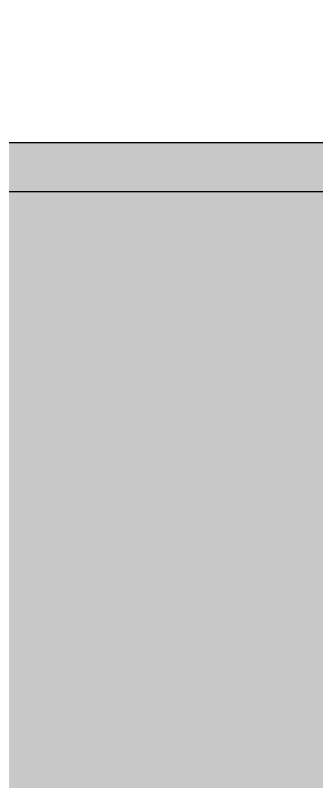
# Model space of a CAD drawing. Header units: metres. Extents: x -208 to 1512, y -277 to 123.
# Drawn here: x 828.064 to 828.498, y -0.849 to 0.254 of the extents above; entities that cross this region are included whole.
import ezdxf

# ---------------------------------------------------------------- set-up
doc = ezdxf.new("R2010")
doc.units = ezdxf.units.M
doc.header["$MEASUREMENT"] = 0
for name, color, linetype in [('330 Dachaufbau', 7, 'Continuous'), ('840 Baulinien', 7, 'Continuous'), ('918 Lageplan Beschriftung.x', 7, 'Continuous'), ('Neubau_840 Baulinien', 7, 'Continuous')]:
    doc.layers.add(name, color=color, linetype=linetype)
doc.linetypes.add('Grenze Grundstück', pattern='A,0,[1,415_260415_PP_VA_1_10 Lageplan1.Shx,S=0.063492,R=0,X=0,Y=0],-8,0', length=8)

# ---------------------------------------------------------------- blocks, each defined once
blk = doc.blocks.new('Dachfläche_55_5', base_point=(825.2562, 0.07))
at = {"layer": '330 Dachaufbau', "linetype": 'Continuous', "lineweight": 0, "true_color": 0x000000}
h = blk.add_hatch(color=18, dxfattribs=at)
h.paths.add_polyline_path([(828.7023, -0.4), (829.0123, -0.4), (829.0123, 0.07), (828.0573, 0.07), (828.0573, -0.7715), (826.3073, -0.7715), (826.3073, 0.07), (825.2562, 0.07), (825.2733, -4.6), (831.5823, -4.6), (831.5823, -0.8236), (828.7023, -0.8236)])
h.paths.add_polyline_path([(829.0623, -2.1975), (830.7623, -2.1975), (830.7623, -3.7987), (829.0623, -3.7987)], flags=0)
h.paths.add_polyline_path([(826.3323, -3.7987), (826.3323, -2.1975), (828.0323, -2.1975), (828.0323, -3.7987)], flags=0)
at = {"layer": '330 Dachaufbau', "color": 7, "linetype": 'Continuous', "lineweight": 18, "flags": 128}
blk.add_lwpolyline([(828.0573, 0.07), (829.0123, 0.07)], dxfattribs=at)

msp = doc.modelspace()

# ---------------------------------------------------------------- linework, layer by layer
at = {"layer": '840 Baulinien', "color": 76, "linetype": 'Grenze Grundstück', "lineweight": 13, "true_color": 0x3f7f02}
msp.add_lwpolyline([(825.2573, -0.0002), (844.2423, -0.0012), (844.2153, -11.4452), (844.1608, -19.5703), (844.1059, -31.3281), (825.3237, -34.0269), (825.3137, -12.2031)], close=True, dxfattribs=at)

# ---------------------------------------------------------------- next in the draw order: block references
at = {"layer": '330 Dachaufbau', "color": 7, "linetype": 'Continuous', "lineweight": 18}
msp.add_blockref('Dachfläche_55_5', (825.2562, 0.07), dxfattribs=at)

# ---------------------------------------------------------------- next in the draw order: hatches: boundary and pattern name
at = {"layer": '918 Lageplan Beschriftung.x', "linetype": 'Continuous', "lineweight": 0, "true_color": 0x3f0000}
msp.add_hatch(color=18, dxfattribs=at).paths.add_polyline_path([(825.3125, -15.07), (830.6323, -15.07), (830.6323, -15.97), (838.8623, -15.97), (838.8623, -15.07), (844.1921, -15.07), (844.2425, 0.07), (838.3473, 0.07), (838.3473, 0.8), (831.1473, 0.8), (831.1473, 0.07), (825.257, 0.07)])

# ---------------------------------------------------------------- next in the draw order: linework, layer by layer
at = {"layer": '918 Lageplan Beschriftung.x', "color": 1, "linetype": 'Continuous', "lineweight": 25, "true_color": 0xfb0106, "flags": 128}
msp.add_lwpolyline([(825.3125, -15.07), (830.6323, -15.07), (830.6323, -15.97), (838.8623, -15.97), (838.8623, -15.07), (844.1921, -15.07), (844.2425, 0.07), (838.3473, 0.07), (838.3473, 0.8), (831.1473, 0.8), (831.1473, 0.07), (825.257, 0.07)], close=True, dxfattribs=at)
at = {"layer": 'Neubau_840 Baulinien', "color": 1, "linetype": 'Continuous', "lineweight": 25, "true_color": 0xfb0106}
msp.add_lwpolyline([(813.7204, 0.0654), (825.2573, 0), (844.2423, 0), (863.2334, -0.0159)], dxfattribs=at)

doc.saveas('drawing.dxf')
